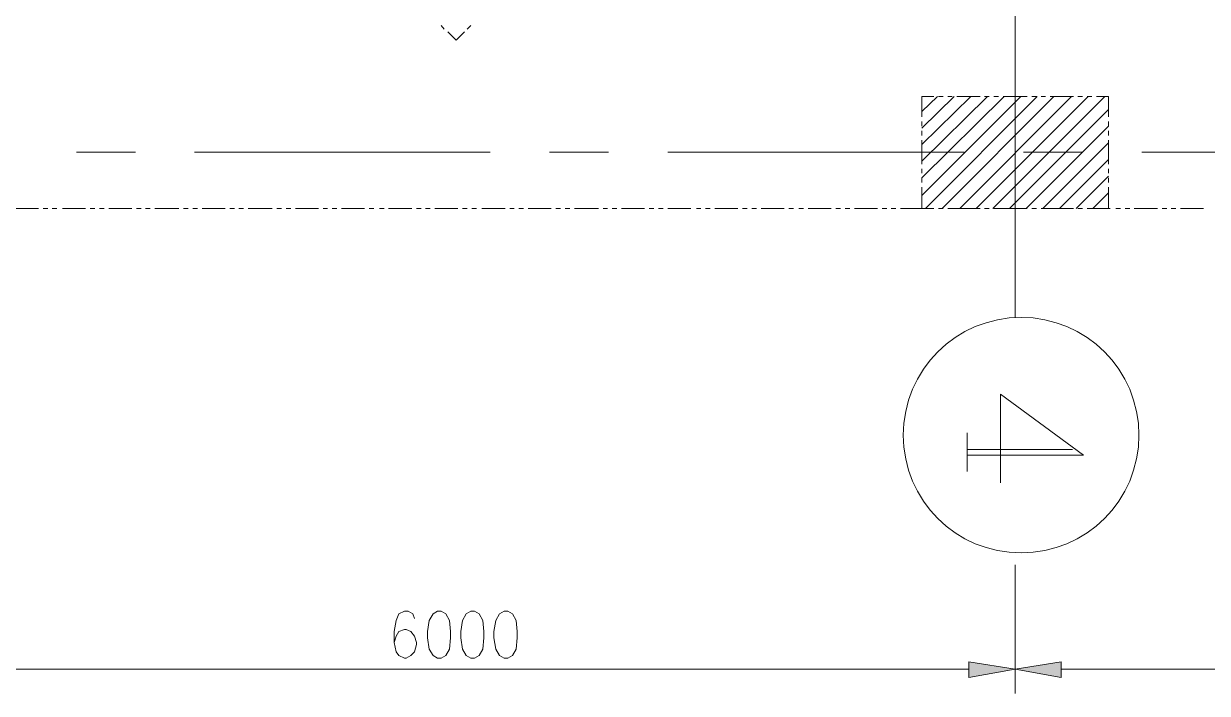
# Model space of a CAD drawing. Header units: millimetres. Extents: x 29 to 95071, y 20 to 67221.
# Drawn here: x 50710 to 57059, y 25278 to 28872 of the extents above; entities that cross this region are included whole.
import ezdxf

# ---------------------------------------------------------------- set-up
doc = ezdxf.new("R2010")
doc.units = ezdxf.units.MM

msp = doc.modelspace()

# ---------------------------------------------------------------- hatches: boundary and pattern name
h = msp.add_hatch(color=7)
h.dxf.hatch_style = 2
h.paths.add_polyline_path([(55780.3, 25446.8), (55780.3, 25362.6), (56028.1, 25407.2)])
h = msp.add_hatch(color=7)
h.dxf.hatch_style = 2
h.paths.add_polyline_path([(56275.9, 25446.8), (56275.9, 25362.6), (56028.1, 25407.2)])

# ---------------------------------------------------------------- linework, layer by layer
at = {"color": 7, "lineweight": 0}
for points in [[(56028.1, 27295.6), (56028.1, 29104.7)], [(52950.1, 28861.9), (52965, 28842.1)], [(52984.8, 28827.2), (53029.4, 28782.6)], [(53074, 28827.2), (53029.4, 28782.6)], [(53108.7, 28861.9), (53088.9, 28842.1)], [(55591.9, 28480.2), (55527.5, 28480.2), (55527.5, 28371.2)], [(55527.5, 28400.9), (55611.8, 28480.2)], [(55527.5, 28311.7), (55701, 28480.2)], [(55527.5, 28222.5), (55790.2, 28480.2)], [(55527.5, 28133.3), (55879.4, 28480.2)], [(55527.5, 28044), (55968.6, 28480.2)], [(55527.5, 27949.9), (56057.9, 28480.2)], [(55547.3, 27880.5), (56147.1, 28480.2)], [(55641.5, 28480.2), (55616.7, 28480.2)], [(55636.5, 27880.5), (56236.3, 28480.2)], [(55691.1, 28480.2), (55666.3, 28480.2)], [(55839.8, 28480.2), (55715.9, 28480.2)], [(55730.7, 27880.5), (56330.5, 28480.2)], [(55819.9, 27880.5), (56419.7, 28480.2)], [(55889.3, 28480.2), (55864.6, 28480.2)], [(55909.2, 27880.5), (56508.9, 28480.2)], [(55938.9, 28480.2), (55914.1, 28480.2)], [(56092.6, 28480.2), (55963.7, 28480.2)], [(56142.1, 28480.2), (56117.3, 28480.2)], [(56191.7, 28480.2), (56166.9, 28480.2)], [(56340.4, 28480.2), (56216.5, 28480.2)], [(56389.9, 28480.2), (56365.2, 28480.2)], [(56439.5, 28480.2), (56414.7, 28480.2)], [(56528.7, 28371.2), (56528.7, 28480.2), (56464.3, 28480.2)], [(55998.4, 27880.5), (56528.7, 28410.8)], [(55527.5, 28346.4), (55527.5, 28321.6)], [(56087.6, 27880.5), (56528.7, 28321.6)], [(56528.7, 28321.6), (56528.7, 28346.4)], [(55527.5, 28296.8), (55527.5, 28272)], [(56528.7, 28272), (56528.7, 28296.8)], [(55527.5, 28247.3), (55527.5, 28118.4)], [(56176.8, 27880.5), (56528.7, 28232.4)], [(56528.7, 28118.4), (56528.7, 28247.3)], [(51309.5, 28182.8), (50992.3, 28182.8)], [(53212.8, 28182.8), (51626.7, 28182.8)], [(53847.2, 28182.8), (53530, 28182.8)], [(55755.5, 28182.8), (54164.5, 28182.8)], [(56389.9, 28182.8), (56072.7, 28182.8)], [(56266, 27880.5), (56528.7, 28143.2)], [(58293.3, 28182.8), (56707.2, 28182.8)], [(55527.5, 28093.6), (55527.5, 28068.8)], [(56528.7, 28068.8), (56528.7, 28093.6)], [(55527.5, 28044), (55527.5, 28019.3)], [(56355.2, 27880.5), (56528.7, 28054)], [(56528.7, 28019.3), (56528.7, 28044)], [(55527.5, 27994.5), (55527.5, 27880.5), (55591.9, 27880.5)], [(56444.5, 27880.5), (56528.7, 27964.7)], [(56528.7, 27880.5), (56528.7, 27994.5)], [(50789.1, 27880.5), (50665.1, 27880.5)], [(50838.6, 27880.5), (50813.8, 27880.5)], [(50888.2, 27880.5), (50863.4, 27880.5)], [(51041.8, 27880.5), (50917.9, 27880.5)], [(51091.4, 27880.5), (51066.6, 27880.5)], [(51141, 27880.5), (51116.2, 27880.5)], [(51289.7, 27880.5), (51165.7, 27880.5)], [(51339.2, 27880.5), (51314.4, 27880.5)], [(51388.8, 27880.5), (51364, 27880.5)], [(51542.4, 27880.5), (51413.6, 27880.5)], [(51592, 27880.5), (51567.2, 27880.5)], [(51641.6, 27880.5), (51616.8, 27880.5)], [(51790.3, 27880.5), (51666.4, 27880.5)], [(51839.8, 27880.5), (51815.1, 27880.5)], [(51889.4, 27880.5), (51864.6, 27880.5)], [(52043.1, 27880.5), (51914.2, 27880.5)], [(52092.6, 27880.5), (52067.8, 27880.5)], [(52142.2, 27880.5), (52117.4, 27880.5)], [(52290.9, 27880.5), (52167, 27880.5)], [(52340.4, 27880.5), (52315.7, 27880.5)], [(52390, 27880.5), (52365.2, 27880.5)], [(52538.7, 27880.5), (52414.8, 27880.5)], [(52588.3, 27880.5), (52563.5, 27880.5)], [(52642.8, 27880.5), (52618, 27880.5)], [(52791.5, 27880.5), (52667.6, 27880.5)], [(52841.1, 27880.5), (52816.3, 27880.5)], [(52890.6, 27880.5), (52865.8, 27880.5)], [(53039.3, 27880.5), (52915.4, 27880.5)], [(53088.9, 27880.5), (53064.1, 27880.5)], [(53138.5, 27880.5), (53113.7, 27880.5)], [(53292.1, 27880.5), (53168.2, 27880.5)], [(53341.7, 27880.5), (53316.9, 27880.5)], [(53391.2, 27880.5), (53366.5, 27880.5)], [(53539.9, 27880.5), (53416, 27880.5)], [(53589.5, 27880.5), (53564.7, 27880.5)], [(53639.1, 27880.5), (53614.3, 27880.5)], [(53792.7, 27880.5), (53663.8, 27880.5)], [(53842.3, 27880.5), (53817.5, 27880.5)], [(53891.8, 27880.5), (53867.1, 27880.5)], [(54040.5, 27880.5), (53916.6, 27880.5)], [(54090.1, 27880.5), (54065.3, 27880.5)], [(54139.7, 27880.5), (54114.9, 27880.5)], [(54288.4, 27880.5), (54164.5, 27880.5)], [(54342.9, 27880.5), (54318.1, 27880.5)], [(54392.5, 27880.5), (54367.7, 27880.5)], [(54541.2, 27880.5), (54417.2, 27880.5)], [(54590.7, 27880.5), (54565.9, 27880.5)], [(54640.3, 27880.5), (54615.5, 27880.5)], [(54789, 27880.5), (54665.1, 27880.5)], [(54838.5, 27880.5), (54813.8, 27880.5)], [(54893.1, 27880.5), (54868.3, 27880.5)], [(55041.8, 27880.5), (54917.9, 27880.5)], [(55091.3, 27880.5), (55066.5, 27880.5)], [(55140.9, 27880.5), (55116.1, 27880.5)], [(55289.6, 27880.5), (55165.7, 27880.5)], [(55339.2, 27880.5), (55314.4, 27880.5)], [(55388.7, 27880.5), (55363.9, 27880.5)], [(55542.4, 27880.5), (55413.5, 27880.5)], [(55591.9, 27880.5), (55567.2, 27880.5)], [(55616.7, 27880.5), (55641.5, 27880.5)], [(55641.5, 27880.5), (55616.7, 27880.5)], [(55666.3, 27880.5), (55691.1, 27880.5)], [(55790.2, 27880.5), (55666.3, 27880.5)], [(55715.9, 27880.5), (55839.8, 27880.5)], [(55839.8, 27880.5), (55815, 27880.5)], [(55864.6, 27880.5), (55889.3, 27880.5)], [(55889.3, 27880.5), (55864.6, 27880.5)], [(55914.1, 27880.5), (55938.9, 27880.5)], [(56043, 27880.5), (55914.1, 27880.5)], [(55963.7, 27880.5), (56092.6, 27880.5)], [(56092.6, 27880.5), (56067.8, 27880.5)], [(56117.3, 27880.5), (56142.1, 27880.5)], [(56142.1, 27880.5), (56117.3, 27880.5)], [(56166.9, 27880.5), (56191.7, 27880.5)], [(56290.8, 27880.5), (56166.9, 27880.5)], [(56216.5, 27880.5), (56340.4, 27880.5)], [(56340.4, 27880.5), (56315.6, 27880.5)], [(56365.2, 27880.5), (56389.9, 27880.5)], [(56389.9, 27880.5), (56365.2, 27880.5)], [(56414.7, 27880.5), (56439.5, 27880.5)], [(56538.6, 27880.5), (56414.7, 27880.5)], [(56464.3, 27880.5), (56528.7, 27880.5)], [(56593.2, 27880.5), (56568.4, 27880.5)], [(56642.7, 27880.5), (56617.9, 27880.5)], [(56791.4, 27880.5), (56667.5, 27880.5)], [(56841, 27880.5), (56816.2, 27880.5)], [(56890.6, 27880.5), (56865.8, 27880.5)], [(57039.3, 27880.5), (56915.3, 27880.5)], [(55770.4, 26557.1), (56394.9, 26557.1), (55948.8, 26884.2), (55948.8, 26408.4)], [(55770.4, 26676), (55770.4, 26467.9)], [(56335.4, 26586.8), (55770.4, 26586.8)], [(56028.1, 25967.3), (56028.1, 25278.3)], [(56028.1, 25967.3), (56028.1, 25278.3)], [(52806.4, 25679.8), (52796.5, 25704.6), (52771.7, 25719.4), (52751.8, 25719.4), (52722.1, 25704.6), (52707.2, 25669.9), (52697.3, 25610.4), (52697.3, 25550.9), (52707.2, 25501.3), (52722.1, 25481.5), (52751.8, 25466.6), (52761.8, 25466.6), (52786.5, 25481.5), (52806.4, 25501.3), (52816.3, 25541), (52816.3, 25550.9), (52806.4, 25585.6), (52786.5, 25610.4), (52761.8, 25620.3), (52751.8, 25620.3), (52722.1, 25610.4), (52707.2, 25585.6), (52697.3, 25550.9)], [(55780.3, 25407.2), (50278.5, 25407.2)], [(59780.2, 25407.2), (56275.9, 25407.2)]]:
    msp.add_lwpolyline(points, dxfattribs=at)
for points in [[(52930.3, 25719.4), (52905.5, 25704.6), (52885.7, 25669.9), (52875.8, 25610.4), (52875.8, 25575.7), (52885.7, 25516.2), (52905.5, 25481.5), (52930.3, 25466.6), (52950.1, 25466.6), (52974.9, 25481.5), (52994.7, 25516.2), (52999.7, 25575.7), (52999.7, 25610.4), (52994.7, 25669.9), (52974.9, 25704.6), (52950.1, 25719.4)], [(53108.7, 25719.4), (53083.9, 25704.6), (53064.1, 25669.9), (53054.2, 25610.4), (53054.2, 25575.7), (53064.1, 25516.2), (53083.9, 25481.5), (53108.7, 25466.6), (53128.5, 25466.6), (53153.3, 25481.5), (53173.1, 25516.2), (53178.1, 25575.7), (53178.1, 25610.4), (53173.1, 25669.9), (53153.3, 25704.6), (53128.5, 25719.4)], [(53287.1, 25719.4), (53262.4, 25704.6), (53242.5, 25669.9), (53232.6, 25610.4), (53232.6, 25575.7), (53242.5, 25516.2), (53262.4, 25481.5), (53287.1, 25466.6), (53307, 25466.6), (53331.8, 25481.5), (53351.6, 25516.2), (53356.5, 25575.7), (53356.5, 25610.4), (53351.6, 25669.9), (53331.8, 25704.6), (53307, 25719.4)], [(55780.3, 25446.8), (55780.3, 25362.6), (56028.1, 25407.2)], [(56275.9, 25446.8), (56275.9, 25362.6), (56028.1, 25407.2)]]:
    msp.add_lwpolyline(points, close=True, dxfattribs=at)
msp.add_circle((56060.3, 26663.7), 632, dxfattribs=at)

doc.saveas('drawing.dxf')
